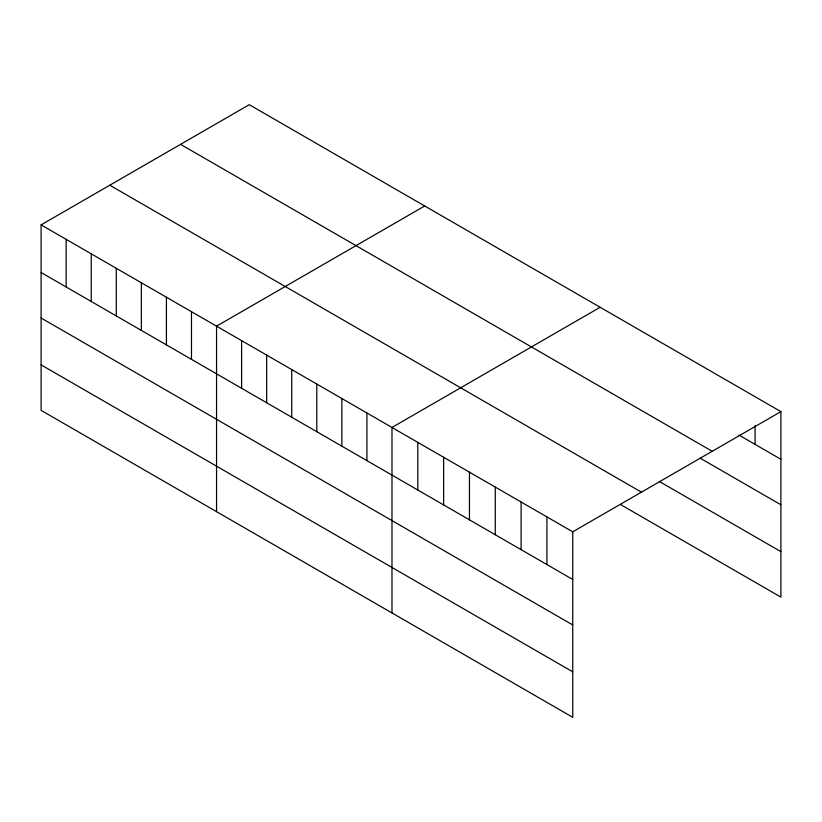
<?xml version="1.0" encoding="UTF-8"?>
<svg xmlns="http://www.w3.org/2000/svg" width="822" height="822" viewBox="0 0 822 822"><rect width="100%" height="100%" fill="white"/><g stroke="black" fill="none" stroke-linecap="round" stroke-linejoin="round"><path stroke-width="1.23" d="M41.1 224.879L572.739 531.813L572.739 717.308L41.1 410.363L41.1 224.879L249.261 104.692L780.9 411.637L780.9 597.121L620.579 504.564M424.697 205.983L216.546 326.17L216.546 511.654M600.142 307.274L391.981 427.461L391.981 612.945M572.739 531.813L780.9 411.637M738.937 435.064L780.9 459.293M180.563 144.353L712.212 451.299M700.2 458.183L780.9 504.78M659.316 481.445L780.9 551.644M109.788 185.217L641.437 492.162M41.1 272.524L572.739 579.469M41.1 318.011L572.739 624.956M41.1 364.876L572.739 671.821M755.079 425.57L755.079 444.383M546.918 516.904L546.918 564.56M521.097 501.995L521.097 549.651M495.276 487.086L495.276 534.742M469.454 472.177L469.454 519.833M443.633 457.268L443.633 504.924M417.802 442.37L417.802 490.015M366.92 412.983L366.92 460.639M341.86 398.516L341.86 446.171M316.799 384.049L316.799 431.694M291.728 369.571L291.728 417.227M266.667 355.104L266.667 402.759M241.606 340.637L241.606 388.292M191.475 311.692L191.475 359.348M166.414 297.225L166.414 344.88M141.353 282.758L141.353 330.403M116.292 268.28L116.292 315.936M91.221 253.813L91.221 301.469M66.161 239.346L66.161 287.001"/></g></svg>
